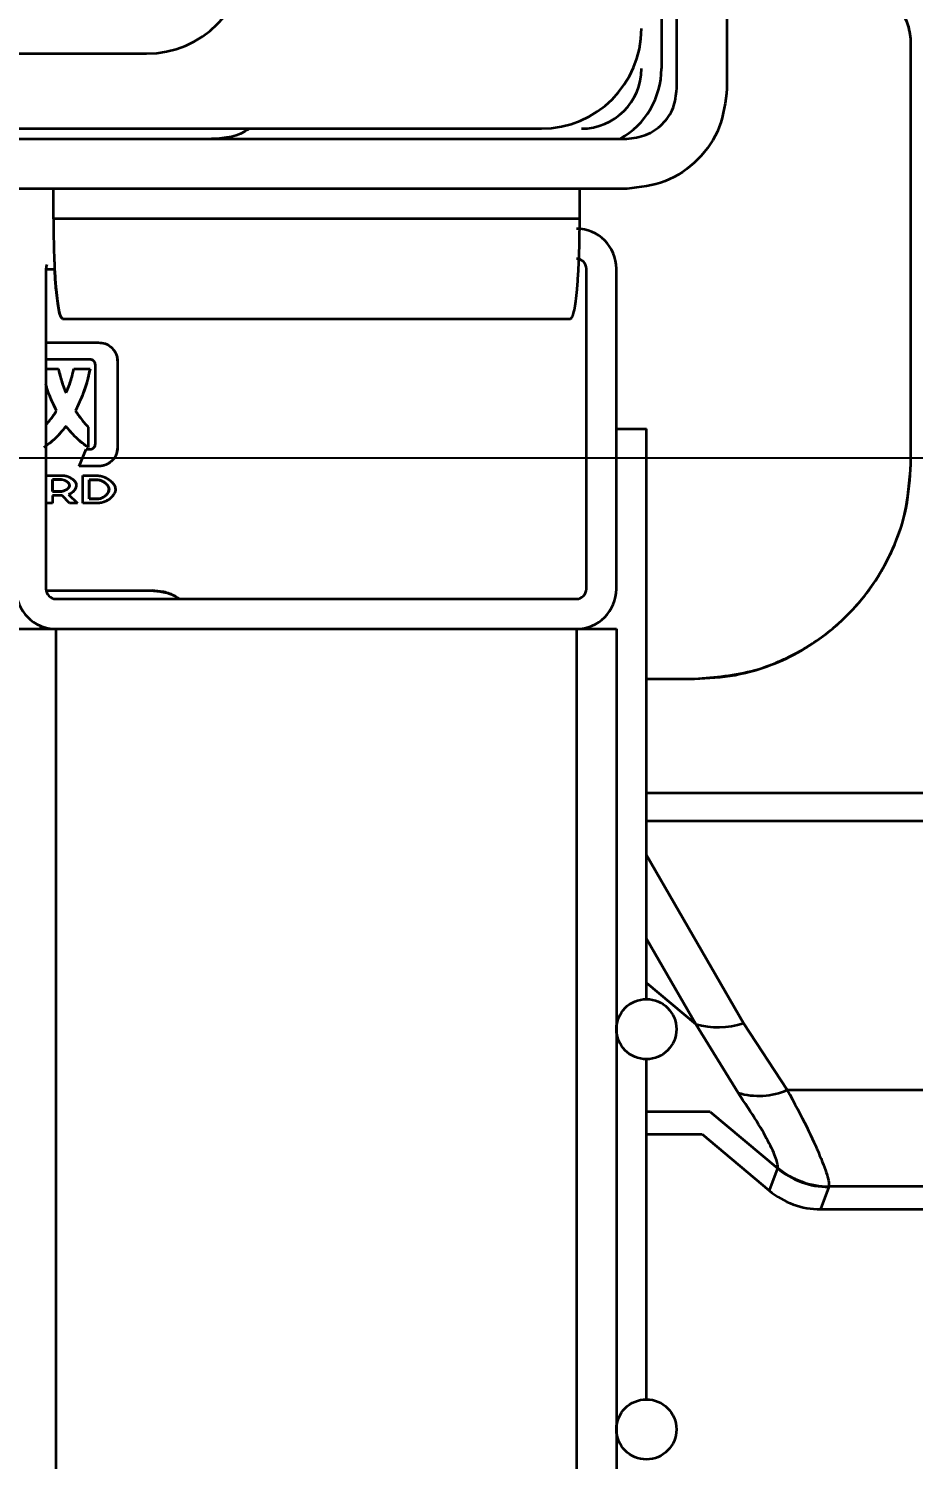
# Model space of a CAD drawing. Header units: millimetres. Extents: x 0 to 420, y 0 to 297.
# Drawn here: x 331.969 to 332.411, y 173.692 to 174.407 of the extents above; entities that cross this region are included whole.
import ezdxf

# ---------------------------------------------------------------- set-up
doc = ezdxf.new("R2010")
doc.units = ezdxf.units.MM
doc.layers.add('尺寸线层', color=150, linetype='Continuous')
doc.styles.add('SLDTEXTSTYLE2', font='TXT', dxfattribs={"width": 0.7})
doc.dimstyles.new('SLDDIMSTYLE0', dxfattribs={"dimtxt": 3.5, "dimasz": 3.302, "dimexe": 0, "dimexo": 0.0625, "dimgap": 0.875, "dimtad": 1, "dimdec": 1, "dimlfac": 100, "dimrnd": 1e-09, "dimzin": 12, "dimdsep": 46, "dimtxsty": 'SLDTEXTSTYLE2', "dimsah": 1, "dimcen": 0.09, "dimadec": 0, "dimazin": 3, "dimtfac": 1, "dimtdec": 3, "dimtofl": 0, "dimtmove": 0, "dimatfit": 3, "dimfxl": 0, "dimfrac": 2, "dimtolj": 1, "dimtzin": 12, "dimarcsym": 0})

# ---------------------------------------------------------------- blocks, each defined once
blk = doc.blocks.new('_D')
at = {"layer": '尺寸线层'}
for p, q in [((291.94307, 202.64124), (364.68758, 202.64124)), ((363.68758, 202.64124), (363.68758, 128.58016)), ((326.11667, 128.58016), (364.68758, 128.58016))]:
    blk.add_line(p, q, dxfattribs=at)
for points in [[(363.68758, 202.64124), (363.17958, 199.33924), (364.19558, 199.33924)], [(363.68758, 128.58016), (364.19558, 131.88216), (363.17958, 131.88216)]]:
    blk.add_solid(points, dxfattribs=at)
at = {"layer": '尺寸线层', "insert": (359.17585, 158.53763), "char_height": 3.5, "attachment_point": 1, "rotation": 90, "style": 'SLDTEXTSTYLE2'}
blk.add_mtext('7406.11', dxfattribs=at)
blk = doc.blocks.new('_D_1')
at = {"layer": '尺寸线层'}
for p, q in [((326.46704, 174.19224), (355.29676, 174.19224)), ((354.29676, 174.19224), (354.29676, 152.19224)), ((325.37887, 152.19224), (355.29676, 152.19224))]:
    blk.add_line(p, q, dxfattribs=at)
for points in [[(354.29676, 174.19224), (353.78876, 170.89024), (354.80476, 170.89024)], [(354.29676, 152.19224), (354.80476, 155.49424), (353.78876, 155.49424)]]:
    blk.add_solid(points, dxfattribs=at)
at = {"layer": '尺寸线层', "insert": (349.78502, 160.83451), "char_height": 3.5, "attachment_point": 1, "rotation": 90, "style": 'SLDTEXTSTYLE2'}
blk.add_mtext('2200', dxfattribs=at)
blk = doc.blocks.new('_D_7')
at = {"layer": '尺寸线层'}
for p, q in [((70.59704, 160.40224), (70.59704, 246.19224)), ((332.81559, 175.11669), (332.81559, 246.19224)), ((332.81559, 245.19224), (70.59704, 245.19224))]:
    blk.add_line(p, q, dxfattribs=at)
for points in [[(70.59704, 245.19224), (73.89904, 244.68424), (73.89904, 245.70024)], [(332.81559, 245.19224), (329.51359, 245.70024), (329.51359, 244.68424)]]:
    blk.add_solid(points, dxfattribs=at)
at = {"layer": '尺寸线层', "insert": (202.87576, 249.70398), "char_height": 3.5, "attachment_point": 1, "style": 'SLDTEXTSTYLE2'}
blk.add_mtext('26221.85', dxfattribs=at)

msp = doc.modelspace()

# ---------------------------------------------------------------- linework, layer by layer
at = {"color": 7, "linetype": 'Continuous', "lineweight": 35}
for p, q in [((332.29331, 174.37669), (332.29331, 174.73669)), ((332.31831, 174.73669), (332.31831, 174.37669)), ((332.28559, 174.72669), (332.28559, 174.38669)), ((332.41019, 174.18916), (332.41019, 174.40167)), ((332.41019, 174.18916), (332.41019, 174.40167)), ((331.72831, 174.39419), (332.02831, 174.39419)), ((331.72559, 174.35669), (332.22559, 174.35669)), ((331.69831, 174.35169), (332.26831, 174.35169)), ((332.05831, 174.35147), (331.69831, 174.35147)), ((332.26831, 174.32669), (331.69831, 174.32669)), ((331.98179, 174.31169), (331.98179, 174.32669)), ((332.24479, 174.31169), (332.24479, 174.32669)), ((332.24479, 174.31169), (331.98179, 174.31169)), ((331.97809, 174.28669), (331.97809, 174.12669)), ((331.97809, 174.28647), (331.98244, 174.28647)), ((332.24809, 174.12669), (332.24809, 174.28669)), ((332.26309, 174.12669), (332.26309, 174.28669)), ((331.98639, 174.26169), (332.24019, 174.26169)), ((331.97809, 174.24981), (332.00439, 174.24981)), ((331.97809, 174.24981), (332.00439, 174.24981)), ((332.00001, 174.24133), (331.97809, 174.24133)), ((332.00001, 174.24133), (331.97809, 174.24133)), ((332.00276, 174.19914), (332.00276, 174.23867)), ((332.00276, 174.19914), (332.00276, 174.23867)), ((332.01382, 174.24038), (332.01382, 174.19734)), ((332.01382, 174.24038), (332.01382, 174.19734)), ((331.97809, 174.23661), (331.98432, 174.23661)), ((331.97809, 174.23661), (331.98432, 174.23661)), ((331.99195, 174.23661), (332.0001, 174.23661)), ((331.99195, 174.23661), (332.0001, 174.23661)), ((331.99924, 174.20754), (331.99924, 174.19734)), ((331.99924, 174.20754), (331.99924, 174.19734)), ((332.26309, 174.20669), (332.27809, 174.20669)), ((332.27809, 173.92169), (332.27809, 174.20669)), ((331.9947, 174.188), (331.99821, 174.19648)), ((331.9947, 174.188), (331.99821, 174.19648)), ((331.99821, 174.19648), (332.00001, 174.19648)), ((331.99821, 174.19648), (332.00001, 174.19648)), ((331.97815, 174.18344), (331.98614, 174.18344)), ((331.97815, 174.16948), (331.97815, 174.18344)), ((331.97815, 174.18344), (331.98614, 174.18344)), ((331.97815, 174.16948), (331.97815, 174.18344)), ((331.98138, 174.18138), (331.98138, 174.1753)), ((331.98564, 174.18138), (331.98138, 174.18138)), ((331.98138, 174.18138), (331.98564, 174.18138)), ((331.98138, 174.1753), (331.98138, 174.18138)), ((332.00439, 174.188), (331.9947, 174.188)), ((332.00439, 174.188), (331.9947, 174.188)), ((331.99644, 174.18344), (332.00347, 174.18344)), ((331.99644, 174.16948), (331.99644, 174.18344)), ((331.99644, 174.18344), (332.00347, 174.18344)), ((331.99644, 174.16948), (331.99644, 174.18344)), ((332.00347, 174.18126), (331.99959, 174.18126)), ((331.99959, 174.18126), (331.99959, 174.17166)), ((331.99959, 174.18126), (332.00347, 174.18126)), ((331.99959, 174.17166), (331.99959, 174.18126)), ((331.98138, 174.1753), (331.98509, 174.1753)), ((331.98509, 174.1753), (331.98138, 174.1753)), ((331.98138, 174.16948), (331.97815, 174.16948)), ((331.98138, 174.16948), (331.97815, 174.16948)), ((331.98138, 174.17334), (331.98138, 174.16948)), ((331.98522, 174.17334), (331.98138, 174.17334)), ((331.98138, 174.17334), (331.98138, 174.16948)), ((331.98522, 174.17334), (331.98138, 174.17334)), ((331.98989, 174.16948), (331.98611, 174.17336)), ((331.98989, 174.16948), (331.98611, 174.17336)), ((331.98931, 174.17384), (331.99378, 174.16948)), ((331.98931, 174.17384), (331.99378, 174.16948)), ((331.99378, 174.16948), (331.98989, 174.16948)), ((331.99378, 174.16948), (331.98989, 174.16948)), ((332.00408, 174.16948), (331.99644, 174.16948)), ((332.00408, 174.16948), (331.99644, 174.16948)), ((331.99959, 174.17166), (332.00379, 174.17166)), ((332.00379, 174.17166), (331.99959, 174.17166)), ((331.97815, 174.1259), (332.03107, 174.1259)), ((331.97825, 174.1259), (332.03107, 174.1259)), ((331.98309, 174.12169), (332.24309, 174.12169)), ((331.96309, 174.10669), (331.98309, 174.10669)), ((331.97559, 174.10669), (331.97559, 174.10815)), ((331.97559, 174.10815), (331.97559, 174.10669)), ((331.98309, 174.10669), (332.24309, 174.10669)), ((331.98309, 174.10669), (331.98309, 159.50669)), ((331.98309, 174.10669), (332.24309, 174.10669)), ((332.24309, 174.10669), (332.24309, 159.50669)), ((332.24309, 174.10669), (332.26309, 174.10669)), ((332.24809, 174.10732), (332.24809, 174.10669)), ((332.26309, 174.10669), (332.26309, 159.50669)), ((332.27809, 174.08171), (332.30216, 174.08171)), ((332.27809, 174.08171), (332.30216, 174.08171)), ((332.27809, 174.0248), (332.48061, 174.0248)), ((332.27809, 174.01087), (332.48061, 174.01087)), ((332.27809, 173.99358), (332.32653, 173.90967)), ((332.27809, 173.95181), (332.30271, 173.90915)), ((332.27809, 173.92982), (332.30271, 173.90915)), ((332.32653, 173.90967), (332.34849, 173.87638)), ((332.30271, 173.90915), (332.32386, 173.8749)), ((332.27809, 173.72169), (332.27809, 173.89169)), ((332.34849, 173.87638), (332.59672, 173.87638)), ((332.30995, 173.86533), (332.27809, 173.86533)), ((332.30995, 173.86533), (332.27809, 173.86533)), ((332.30995, 173.86534), (332.34351, 173.83718)), ((332.27809, 173.85419), (332.3059, 173.85419)), ((332.27809, 173.85419), (332.3059, 173.85419)), ((332.3059, 173.85419), (332.33945, 173.82603)), ((332.34351, 173.83718), (332.33945, 173.82603)), ((332.34351, 173.83718), (332.34366, 173.83745)), ((332.36918, 173.82784), (332.36512, 173.81669)), ((332.36918, 173.82784), (332.36932, 173.82808)), ((332.59672, 173.82808), (332.36932, 173.82808)), ((332.36512, 173.81669), (332.63559, 173.81669))]:
    msp.add_line(p, q, dxfattribs=at)
for centre in [(332.27809, 173.90669), (332.27809, 173.70669)]:
    msp.add_circle(centre, 0.015, dxfattribs=at)
for centre, radius, start, end in [((332.02831, 174.44419), 0.05, 270, 0), ((332.22559, 174.40669), 0.05, 270, 0), ((332.24559, 174.38669), 0.03, 270, 0), ((332.24559, 174.38669), 0.04, 298.95502, 0), ((332.24309, 174.28669), 0.02, 0, 90), ((331.98309, 174.28669), 0.005, 155.37685, 180), ((332.24309, 174.28669), 0.005, 0, 90), ((331.98309, 174.12669), 0.02, 180, 270), ((331.98309, 174.12669), 0.005, 180, 270), ((332.24309, 174.12669), 0.005, 270, 360), ((332.24309, 174.12669), 0.02, 270, 0), ((332.31379, 173.94771), 0.04011, 253.96572, 288.51635), ((332.33418, 173.90873), 0.03537, 253.03769, 293.86274), ((332.36922, 173.86789), 0.04006, 230.05864, 269.94136), ((332.36941, 173.86814), 0.04006, 230.00758, 269.87308)]:
    msp.add_arc(centre, radius, start, end, dxfattribs=at)
msp.add_ellipse((332.36516, 173.85674), major_axis=(-0.0137, -0.03765), ratio=0.998448, start_param=5.934618, end_param=6.631752, dxfattribs=at)
for points, knots in [([(332.41019, 174.40167), (332.40974, 174.40466), (332.40885, 174.41056), (332.40522, 174.41529), (332.40343, 174.41763)], [0, 0, 0, 0, 0.5064977, 1, 1, 1, 1]), ([(332.41019, 174.40167), (332.40983, 174.40432), (332.40903, 174.41022), (332.40542, 174.415), (332.40343, 174.41763)], [0, 0, 0, 0, 0.448587, 1, 1, 1, 1]), ([(332.07955, 174.35669), (332.07886, 174.3562), (332.07281, 174.35196), (332.06511, 174.3517), (332.05831, 174.35147)], [0, 0, 0, 0, 0.1153476, 1, 1, 1, 1]), ([(331.98179, 174.31169), (331.98186, 174.30531), (331.98196, 174.29559), (331.98253, 174.28397), (331.98327, 174.27403), (331.98423, 174.26691), (331.98537, 174.26247), (331.98602, 174.26198), (331.98639, 174.26169)], [0, 0, 0, 0, 0.242279, 0.369202, 0.49965, 0.729414, 0.842683, 1, 1, 1, 1]), ([(332.24019, 174.26169), (332.24056, 174.26198), (332.24121, 174.26247), (332.24235, 174.26691), (332.24331, 174.27403), (332.24405, 174.28397), (332.24462, 174.29559), (332.24472, 174.30531), (332.24479, 174.31169)], [0, 0, 0, 0, 0.157309, 0.270586, 0.50035, 0.630794, 0.757716, 1, 1, 1, 1]), ([(331.98639, 174.26169), (331.98602, 174.26198), (331.98537, 174.26248), (331.98422, 174.26689), (331.98328, 174.27413), (331.98265, 174.28191), (331.98248, 174.28571), (331.98244, 174.28647)], [0, 0, 0, 0, 0.237238, 0.408072, 0.75458, 0.951303, 1, 1, 1, 1]), ([(332.00439, 174.24981), (332.00577, 174.24964), (332.00855, 174.2493), (332.01166, 174.24678), (332.0135, 174.24365), (332.01371, 174.24147), (332.01382, 174.24038)], [0, 0, 0, 0, 0.279702, 0.5592218, 0.7796038, 1, 1, 1, 1]), ([(332.00439, 174.24981), (332.00548, 174.24971), (332.00766, 174.2495), (332.01051, 174.24782), (332.01261, 174.2454), (332.01367, 174.24277), (332.01378, 174.24105), (332.01382, 174.24038)], [0, 0, 0, 0, 0.220827, 0.440436, 0.651052, 0.864309, 1, 1, 1, 1]), ([(332.00276, 174.23867), (332.00271, 174.23907), (332.0026, 174.23986), (332.00187, 174.24076), (332.00095, 174.24124), (332.00032, 174.2413), (332.00001, 174.24133)], [0, 0, 0, 0, 0.278959, 0.559098, 0.780532, 1, 1, 1, 1]), ([(332.00276, 174.23867), (332.00273, 174.23897), (332.00266, 174.23959), (332.0022, 174.2404), (332.00151, 174.24097), (332.00075, 174.24127), (332.00025, 174.24131), (332.00001, 174.24133)], [0, 0, 0, 0, 0.215909, 0.431679, 0.642748, 0.836136, 1, 1, 1, 1]), ([(331.98432, 174.23661), (331.98486, 174.23432), (331.98583, 174.23022), (331.9874, 174.22632), (331.9881, 174.22461)], [0, 0, 0, 0, 0.559775, 1, 1, 1, 1]), ([(331.98432, 174.23661), (331.98467, 174.23497), (331.98528, 174.2321), (331.98672, 174.22815), (331.98764, 174.22579), (331.9881, 174.22461)], [0, 0, 0, 0, 0.397481, 0.698479, 1, 1, 1, 1]), ([(331.9881, 174.22461), (331.98902, 174.22679), (331.99066, 174.23067), (331.99156, 174.2348), (331.99195, 174.23661)], [0, 0, 0, 0, 0.560047, 1, 1, 1, 1]), ([(331.9881, 174.22461), (331.98873, 174.22615), (331.98986, 174.22886), (331.99119, 174.23286), (331.9917, 174.23536), (331.99195, 174.23661)], [0, 0, 0, 0, 0.3958448, 0.6967928, 1, 1, 1, 1]), ([(332.0001, 174.23661), (331.99913, 174.23257), (331.99739, 174.22535), (331.99421, 174.21864), (331.99281, 174.21569)], [0, 0, 0, 0, 0.559915, 1, 1, 1, 1]), ([(332.0001, 174.23661), (331.99975, 174.23498), (331.99882, 174.23055), (331.99648, 174.2235), (331.99404, 174.2183), (331.99281, 174.21569)], [0, 0, 0, 0, 0.22528, 0.610558, 1, 1, 1, 1]), ([(331.98338, 174.21569), (331.98154, 174.21943), (331.97942, 174.22376), (331.97824, 174.2284), (331.97809, 174.22902)], [0, 0, 0, 0, 0.86567, 1, 1, 1, 1]), ([(331.98338, 174.21569), (331.98267, 174.2172), (331.98073, 174.22127), (331.97888, 174.22564), (331.97813, 174.2286), (331.97809, 174.22879)], [0, 0, 0, 0, 0.353657, 0.958591, 1, 1, 1, 1]), ([(331.97809, 174.20878), (331.97902, 174.20981), (331.98096, 174.21198), (331.98255, 174.21442), (331.98338, 174.21569)], [0, 0, 0, 0, 0.478252, 1, 1, 1, 1]), ([(331.97809, 174.20876), (331.97884, 174.2096), (331.9802, 174.2111), (331.98193, 174.21345), (331.98289, 174.21494), (331.98338, 174.21569)], [0, 0, 0, 0, 0.389327, 0.694232, 1, 1, 1, 1]), ([(331.99281, 174.21569), (331.9939, 174.21408), (331.99584, 174.2112), (331.9982, 174.20866), (331.99924, 174.20754)], [0, 0, 0, 0, 0.559958, 1, 1, 1, 1]), ([(331.99281, 174.21569), (331.99375, 174.21431), (331.99519, 174.21219), (331.99738, 174.20949), (331.99862, 174.2082), (331.99924, 174.20754)], [0, 0, 0, 0, 0.481223, 0.740091, 1, 1, 1, 1]), ([(331.9881, 174.20806), (331.98628, 174.2058), (331.98303, 174.20176), (331.97887, 174.19869), (331.97703, 174.19734)], [0, 0, 0, 0, 0.559879, 1, 1, 1, 1]), ([(331.9881, 174.20806), (331.98706, 174.20675), (331.98496, 174.20408), (331.98161, 174.20073), (331.97915, 174.19892), (331.97809, 174.19815)], [0, 0, 0, 0, 0.353895, 0.721079, 1, 1, 1, 1]), ([(331.99924, 174.19734), (331.99691, 174.19909), (331.99275, 174.20221), (331.98952, 174.20627), (331.9881, 174.20806)], [0, 0, 0, 0, 0.559906, 1, 1, 1, 1]), ([(331.99924, 174.19734), (331.99789, 174.19832), (331.99512, 174.20032), (331.99138, 174.20393), (331.98919, 174.20668), (331.9881, 174.20806)], [0, 0, 0, 0, 0.322508, 0.65906, 1, 1, 1, 1]), ([(332.00001, 174.19648), (332.00041, 174.19653), (332.0012, 174.19662), (332.00213, 174.1973), (332.00266, 174.19821), (332.00272, 174.19883), (332.00276, 174.19914)], [0, 0, 0, 0, 0.279241, 0.559181, 0.780853, 1, 1, 1, 1]), ([(332.00001, 174.19648), (332.00035, 174.19652), (332.00101, 174.19658), (332.00188, 174.19708), (332.00245, 174.1978), (332.00272, 174.19852), (332.00275, 174.19897), (332.00276, 174.19914)], [0, 0, 0, 0, 0.23459, 0.46963, 0.6837, 0.878789, 1, 1, 1, 1]), ([(332.01382, 174.19734), (332.01365, 174.19596), (332.0133, 174.1932), (332.01074, 174.19014), (332.00764, 174.1883), (332.00547, 174.1881), (332.00439, 174.188)], [0, 0, 0, 0, 0.279639, 0.559245, 0.779575, 1, 1, 1, 1]), ([(332.01382, 174.19734), (332.01372, 174.19627), (332.01351, 174.19414), (332.01186, 174.19136), (332.00947, 174.18925), (332.00684, 174.18815), (332.00507, 174.18804), (332.00439, 174.188)], [0, 0, 0, 0, 0.217033, 0.432668, 0.640579, 0.859649, 1, 1, 1, 1]), ([(332.30216, 174.08171), (332.31235, 174.08258), (332.3338, 174.0844), (332.36372, 174.0992), (332.38616, 174.12005), (332.40005, 174.14254), (332.40845, 174.16481), (332.40958, 174.18065), (332.41019, 174.18916)], [0, 0, 0, 0, 0.180789, 0.380831, 0.580834, 0.718559, 0.848751, 1, 1, 1, 1]), ([(332.30216, 174.08171), (332.30895, 174.08209), (332.32283, 174.08287), (332.34357, 174.08936), (332.36006, 174.0982), (332.37226, 174.10754), (332.38296, 174.11769), (332.39364, 174.13135), (332.40268, 174.14892), (332.40889, 174.16809), (332.40974, 174.1818), (332.41019, 174.18916)], [0, 0, 0, 0, 0.120461, 0.246403, 0.382818, 0.450919, 0.519058, 0.644752, 0.756806, 0.869265, 1, 1, 1, 1]), ([(331.98509, 174.1753), (331.98558, 174.17535), (331.98662, 174.17547), (331.9879, 174.17604), (331.9889, 174.1767), (331.98954, 174.17736), (331.98988, 174.17808), (331.98982, 174.17876), (331.98941, 174.17957), (331.98849, 174.18041), (331.98715, 174.18117), (331.98613, 174.18131), (331.98564, 174.18138)], [0, 0, 0, 0, 0.128631, 0.268635, 0.357683, 0.437047, 0.50567, 0.555145, 0.609181, 0.734969, 0.872651, 1, 1, 1, 1]), ([(331.98564, 174.18138), (331.98604, 174.18133), (331.98677, 174.18125), (331.9876, 174.18088), (331.98816, 174.18057), (331.98856, 174.18029), (331.98894, 174.17999), (331.98936, 174.17956), (331.9897, 174.17905), (331.98984, 174.17854), (331.98984, 174.17821), (331.98977, 174.17785), (331.98959, 174.17749), (331.98927, 174.17708), (331.98897, 174.17679), (331.98864, 174.17654), (331.9883, 174.1763), (331.98794, 174.1761), (331.98757, 174.17591), (331.98719, 174.17575), (331.9868, 174.1756), (331.9864, 174.17549), (331.98604, 174.1754), (331.9856, 174.17532), (331.98526, 174.17531), (331.98509, 174.1753)], [0, 0, 0, 0, 0.104931, 0.188559, 0.230252, 0.271948, 0.313654, 0.355384, 0.425825, 0.468883, 0.490273, 0.510955, 0.563746, 0.591003, 0.644663, 0.671402, 0.698138, 0.751654, 0.778385, 0.805115, 0.858613, 0.885344, 0.912077, 0.955815, 1, 1, 1, 1]), ([(331.98614, 174.18344), (331.9868, 174.18337), (331.98818, 174.18324), (331.99012, 174.18244), (331.99183, 174.18131), (331.99289, 174.18002), (331.99325, 174.17885), (331.99322, 174.17761), (331.9925, 174.17612), (331.99115, 174.17464), (331.98992, 174.1741), (331.98931, 174.17384)], [0, 0, 0, 0, 0.1260336, 0.262466, 0.3954404, 0.5148115, 0.5702022, 0.6259013, 0.7466142, 0.8763727, 1, 1, 1, 1]), ([(331.98614, 174.18344), (331.98691, 174.18335), (331.98876, 174.18314), (331.99093, 174.18202), (331.99241, 174.18065), (331.99308, 174.17956), (331.99329, 174.1785), (331.99309, 174.17733), (331.99236, 174.17595), (331.99108, 174.17459), (331.98986, 174.17407), (331.98931, 174.17384)], [0, 0, 0, 0, 0.147974, 0.353463, 0.450206, 0.530143, 0.591907, 0.65363, 0.750939, 0.887099, 1, 1, 1, 1]), ([(332.00347, 174.18344), (332.0045, 174.18331), (332.00663, 174.18303), (332.0092, 174.18165), (332.01113, 174.18008), (332.01235, 174.1785), (332.01294, 174.17669), (332.01257, 174.17482), (332.0115, 174.17316), (332.0097, 174.17146), (332.00722, 174.16993), (332.0051, 174.16963), (332.00408, 174.16948)], [0, 0, 0, 0, 0.125479, 0.261227, 0.348882, 0.429208, 0.501818, 0.573839, 0.653343, 0.740356, 0.875258, 1, 1, 1, 1]), ([(332.00347, 174.18344), (332.00432, 174.18334), (332.00655, 174.1831), (332.00938, 174.1816), (332.01152, 174.17969), (332.01253, 174.17806), (332.01288, 174.17662), (332.01266, 174.17513), (332.01169, 174.17332), (332.00959, 174.17132), (332.00688, 174.1698), (332.00483, 174.16957), (332.00408, 174.16948)], [0, 0, 0, 0, 0.103068, 0.272975, 0.380129, 0.450745, 0.504132, 0.557726, 0.630958, 0.750137, 0.907593, 1, 1, 1, 1]), ([(332.00379, 174.17166), (332.00447, 174.17176), (332.00588, 174.17196), (332.00753, 174.173), (332.00872, 174.17416), (332.00943, 174.1753), (332.00969, 174.17658), (332.00932, 174.17782), (332.00853, 174.17891), (332.00727, 174.18001), (332.00558, 174.18098), (332.00416, 174.18117), (332.00347, 174.18126)], [0, 0, 0, 0, 0.1238905, 0.2577957, 0.3447894, 0.4251394, 0.4987607, 0.5727606, 0.6536255, 0.741023, 0.8755275, 1, 1, 1, 1]), ([(332.00347, 174.18126), (332.00406, 174.18119), (332.00554, 174.18101), (332.00742, 174.17995), (332.00881, 174.17863), (332.00946, 174.17746), (332.00965, 174.17644), (332.00945, 174.17537), (332.0087, 174.17408), (332.00727, 174.17279), (332.00552, 174.17185), (332.00428, 174.17171), (332.00379, 174.17166)], [0, 0, 0, 0, 0.107522, 0.269023, 0.38047, 0.452163, 0.50862, 0.565188, 0.646662, 0.775363, 0.910485, 1, 1, 1, 1]), ([(331.98611, 174.17336), (331.98594, 174.17335), (331.98565, 174.17334), (331.98535, 174.17334), (331.98522, 174.17334)], [0, 0, 0, 0, 0.5598984, 1, 1, 1, 1]), ([(331.98611, 174.17336), (331.98604, 174.17336), (331.98589, 174.17335), (331.98559, 174.17334), (331.98537, 174.17334), (331.98522, 174.17334)], [0, 0, 0, 0, 0.253407, 0.506797, 1, 1, 1, 1]), ([(332.04417, 174.12169), (332.04372, 174.12208), (332.04162, 174.12386), (332.03701, 174.12534), (332.03297, 174.12572), (332.03107, 174.1259)], [0, 0, 0, 0, 0.1282221, 0.5880591, 1, 1, 1, 1]), ([(332.03107, 174.1259), (332.03328, 174.12566), (332.03793, 174.12515), (332.04262, 174.1234), (332.04458, 174.12176), (332.04467, 174.12169)], [0, 0, 0, 0, 0.466417, 0.978181, 1, 1, 1, 1]), ([(332.34366, 173.83745), (332.34371, 173.8384), (332.34381, 173.84027), (332.33997, 173.84884), (332.3337, 173.86028), (332.32718, 173.86996), (332.32386, 173.8749)], [0, 0, 0, 0, 0.2671383, 0.5212201, 0.7559518, 1, 1, 1, 1]), ([(332.34849, 173.87638), (332.35192, 173.86997), (332.35865, 173.8574), (332.36525, 173.84253), (332.36932, 173.83157), (332.36932, 173.82925), (332.36932, 173.82808)], [0, 0, 0, 0, 0.245129, 0.480308, 0.739086, 1, 1, 1, 1])]:
    msp.add_open_spline(points, degree=3, knots=knots, dxfattribs=at)
for points in [[(332.31831, 174.37669), (332.31755, 174.37014), (332.31605, 174.35703), (332.30449, 174.34051), (332.28796, 174.32894), (332.27486, 174.32744), (332.26831, 174.32669)], [(332.26831, 174.35169), (332.27158, 174.35206), (332.27813, 174.35282), (332.2864, 174.3586), (332.29218, 174.36686), (332.29293, 174.37341), (332.29331, 174.37669)]]:
    msp.add_open_spline(points, degree=3, dxfattribs=at)

# ---------------------------------------------------------------- dimensions: what is measured, and where the dimension line sits
at = {"layer": '尺寸线层'}
for base, p1, p2, angle, picture, middle in [((70.59704, 245.19224), (332.81559, 175.11669), (70.59704, 160.40224), 0, '_D_7', (209.01291, 245.19224)), ((363.68758, 128.58016), (291.94307, 202.64124), (326.11667, 128.58016), 90, '_D', (363.68758, 163.90673)), ((354.29676, 152.19224), (326.46704, 174.19224), (325.37887, 152.19224), 90, '_D_1', (354.29676, 163.90673))]:
    dim = msp.add_linear_dim(base=base, p1=p1, p2=p2, angle=angle, dimstyle='SLDDIMSTYLE0', dxfattribs=at)
    dim.commit()
    dim.dimension.update_dxf_attribs({"geometry": picture, "text_midpoint": middle, "dimtype": 160})

doc.saveas('drawing.dxf')
